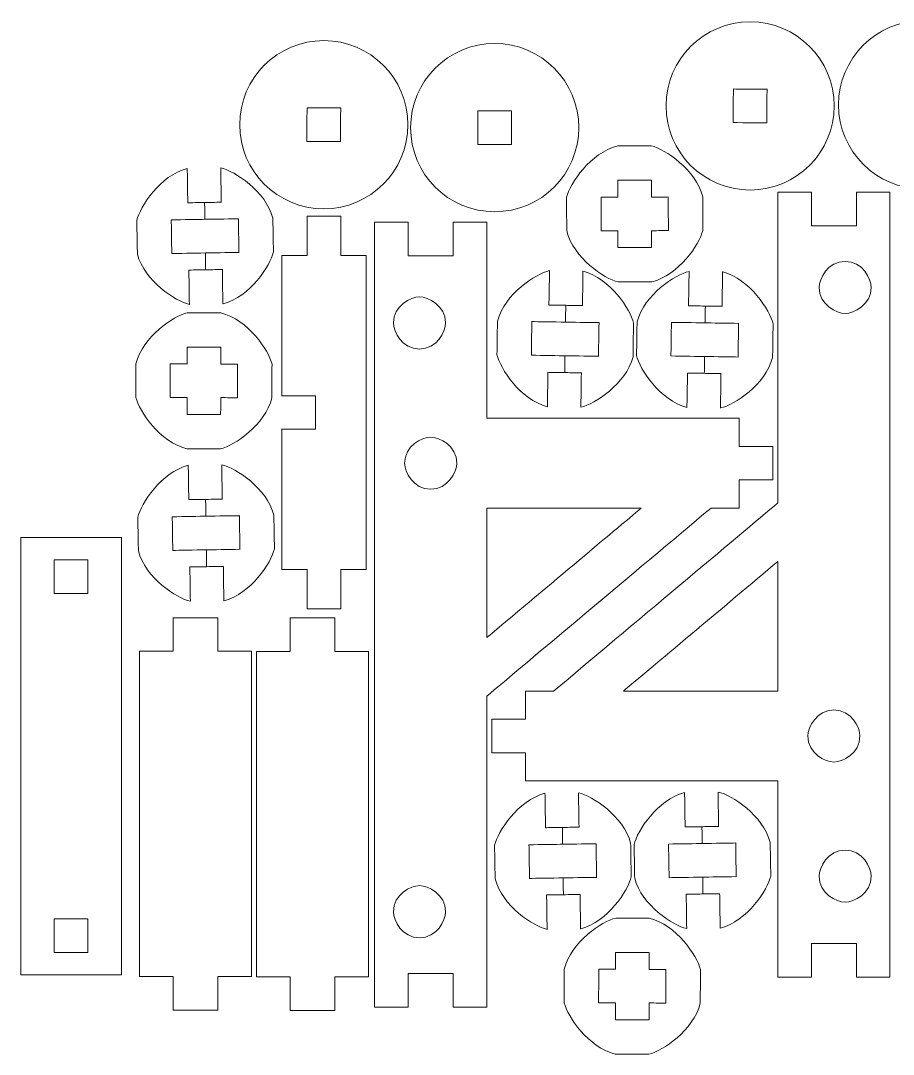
# Model space of a CAD drawing. Header units: millimetres. Extents: x -5059 to 5976, y -2595 to 3315.
# Drawn here: x 1676.3 to 1832, y -1320.5 to -1136.2 of the extents above; entities that cross this region are included whole.
import ezdxf

# ---------------------------------------------------------------- set-up
doc = ezdxf.new("R2010")
doc.units = ezdxf.units.MM
doc.header["$MEASUREMENT"] = 0
doc.layers.add('Layer 1', color=7, linetype='Continuous')
doc.layers.add('Make2D$visible$lines', color=7, linetype='Continuous')

msp = doc.modelspace()

# ---------------------------------------------------------------- linework, layer by layer
at = {"layer": 'Layer 1', "color": 250, "lineweight": 9}
for centre in [(1806.4488, -1151.3898), (1837.2221, -1151.1898), (1730.4081, -1154.7406), (1760.888, -1155.2697)]:
    msp.add_ellipse(centre, major_axis=(0, 15), ratio=1, dxfattribs=at)
at = {"layer": 'Layer 1', "color": 18, "lineweight": 9}
for points in [[(1803.4647, -1148.374), (1803.4542, -1150.3741), (1803.4384, -1153.374), (1803.4331, -1154.374)], [(1809.4647, -1148.4057), (1807.4647, -1148.3952), (1804.4647, -1148.3793), (1803.4647, -1148.374)], [(1809.433, -1154.4056), (1809.4435, -1152.4057), (1809.4594, -1149.4057), (1809.4647, -1148.4057)], [(1727.424, -1151.7248), (1727.4135, -1153.7249), (1727.3977, -1156.7248), (1727.3924, -1157.7248)], [(1733.424, -1151.7565), (1731.424, -1151.746), (1728.424, -1151.7301), (1727.424, -1151.7248)], [(1733.3923, -1157.7564), (1733.4028, -1155.7565), (1733.4187, -1152.7565), (1733.424, -1151.7565)], [(1757.9039, -1152.2539), (1757.8934, -1154.254), (1757.8776, -1157.2539), (1757.8723, -1158.2539)], [(1763.9039, -1152.2856), (1761.9039, -1152.2751), (1758.9039, -1152.2592), (1757.9039, -1152.2539)], [(1763.8722, -1158.2855), (1763.8827, -1156.2856), (1763.8986, -1153.2856), (1763.9039, -1152.2856)], [(1803.4331, -1154.374), (1805.4331, -1154.3845), (1808.4329, -1154.4004), (1809.433, -1154.4056)], [(1727.3924, -1157.7248), (1729.3924, -1157.7353), (1732.3922, -1157.7512), (1733.3923, -1157.7564)], [(1757.8723, -1158.2539), (1759.8723, -1158.2644), (1762.8721, -1158.2803), (1763.8722, -1158.2855)], [(1782.8303, -1158.5254), (1777.9508, -1159.7451), (1774.3166, -1165.2407), (1773.7193, -1167.6836)], [(1782.8274, -1158.5037), (1784.8274, -1158.4986), (1787.8275, -1158.4907), (1788.8275, -1158.4882)], [(1782.8274, -1158.5037), (1782.8284, -1158.5109), (1782.8298, -1158.5217), (1782.8303, -1158.5254)], [(1788.8275, -1158.4882), (1788.8284, -1158.4953), (1788.8298, -1158.5062), (1788.8303, -1158.5098)], [(1797.9886, -1167.6207), (1796.7689, -1162.7411), (1791.2732, -1159.1069), (1788.8303, -1158.5098)], [(1706.0572, -1162.5332), (1701.1941, -1163.8169), (1697.6323, -1169.3599), (1697.0672, -1171.8103)], [(1706.1535, -1168.6672), (1706.1214, -1166.6225), (1706.0732, -1163.5555), (1706.0572, -1162.5332)], [(1712.1268, -1168.5669), (1712.0946, -1166.5222), (1712.0464, -1163.4553), (1712.0304, -1162.433)], [(1712.0564, -1162.439), (1712.0477, -1162.437), (1712.0348, -1162.434), (1712.0304, -1162.433)], [(1721.3332, -1171.4289), (1720.0497, -1166.5658), (1714.5068, -1163.0041), (1712.0564, -1162.439)], [(1782.8463, -1164.6599), (1784.8462, -1164.6548), (1787.8462, -1164.647), (1788.8462, -1164.6444)], [(1782.854, -1167.6599), (1782.8514, -1166.6599), (1782.8475, -1165.1599), (1782.8463, -1164.6599)], [(1788.8462, -1164.6444), (1788.8488, -1165.6444), (1788.8526, -1167.1443), (1788.854, -1167.6444)], [(1811.3962, -1166.7627), (1813.3962, -1166.7627), (1816.3962, -1166.7627), (1817.3962, -1166.7627)], [(1811.3962, -1222.1987), (1811.3962, -1203.72), (1811.3962, -1176.002), (1811.3962, -1166.7627)], [(1817.3962, -1166.7627), (1817.3962, -1168.7627), (1817.3962, -1171.7627), (1817.3962, -1172.7627)], [(1825.3962, -1166.7627), (1827.3962, -1166.7627), (1830.3962, -1166.7627), (1831.3962, -1166.7627)], [(1825.3962, -1172.7627), (1825.3962, -1170.7627), (1825.3962, -1167.7627), (1825.3962, -1166.7627)], [(1831.3962, -1166.7627), (1831.3962, -1213.4293), (1831.3962, -1283.4293), (1831.3962, -1306.7627)], [(1709.1531, -1168.62), (1708.1533, -1168.6357), (1706.6535, -1168.6592), (1706.1535, -1168.6672)], [(1712.1527, -1168.5728), (1711.1529, -1168.5885), (1709.6531, -1168.6122), (1709.1531, -1168.62)], [(1709.1531, -1168.62), (1709.1688, -1169.6188), (1709.1923, -1171.117), (1709.2002, -1171.6164)], [(1773.7193, -1167.6836), (1773.7245, -1169.6836), (1773.7323, -1172.6835), (1773.7349, -1173.6835)], [(1779.854, -1167.6677), (1780.854, -1167.6651), (1782.354, -1167.6612), (1782.854, -1167.6599)], [(1779.8696, -1173.6676), (1779.8644, -1171.6676), (1779.8566, -1168.6676), (1779.854, -1167.6677)], [(1788.854, -1167.6444), (1789.854, -1167.6417), (1791.354, -1167.6379), (1791.854, -1167.6366)], [(1791.854, -1167.6366), (1791.8592, -1169.6365), (1791.8669, -1172.6365), (1791.8695, -1173.6365)], [(1798.0042, -1173.6206), (1797.999, -1171.6206), (1797.9912, -1168.6207), (1797.9886, -1167.6207)], [(1697.0413, -1171.8043), (1697.0499, -1171.8063), (1697.0629, -1171.8093), (1697.0672, -1171.8103)], [(1697.0672, -1171.8103), (1697.0986, -1173.8101), (1697.1458, -1176.8097), (1697.1615, -1177.8096)], [(1703.201, -1171.714), (1705.2008, -1171.6825), (1708.2004, -1171.6353), (1709.2003, -1171.6196)], [(1703.2953, -1177.7132), (1703.2639, -1175.7134), (1703.2168, -1172.7138), (1703.201, -1171.714)], [(1709.2003, -1171.6196), (1711.2, -1171.5882), (1714.1995, -1171.5411), (1715.1995, -1171.5254)], [(1715.2678, -1177.5186), (1715.2364, -1175.5189), (1715.1892, -1172.5193), (1715.1735, -1171.5193)], [(1721.4276, -1177.4282), (1721.3961, -1175.4284), (1721.349, -1172.4288), (1721.3332, -1171.4289)], [(1733.45, -1171.0698), (1731.45, -1171.0698), (1728.45, -1171.0698), (1727.45, -1171.0698)], [(1727.45, -1171.0698), (1727.45, -1173.4032), (1727.45, -1176.9032), (1727.45, -1178.0698)], [(1733.45, -1178.0698), (1733.45, -1175.7365), (1733.45, -1172.2365), (1733.45, -1171.0698)], [(1739.4806, -1172.1052), (1741.4806, -1172.1052), (1744.4806, -1172.1052), (1745.4806, -1172.1052)], [(1739.4806, -1312.1052), (1739.4806, -1265.4386), (1739.4806, -1195.4386), (1739.4806, -1172.1052)], [(1745.4806, -1172.1052), (1745.4806, -1174.1052), (1745.4806, -1177.1052), (1745.4806, -1178.1052)], [(1753.4806, -1172.1052), (1755.4806, -1172.1052), (1758.4806, -1172.1052), (1759.4806, -1172.1052)], [(1753.4806, -1178.1052), (1753.4806, -1176.1052), (1753.4806, -1173.1052), (1753.4806, -1172.1052)], [(1759.4806, -1172.1052), (1759.4806, -1183.7719), (1759.4806, -1201.2719), (1759.4806, -1207.1052)], [(1773.7349, -1173.6835), (1774.9547, -1178.563), (1780.4504, -1182.1972), (1782.8933, -1182.7944)], [(1782.8695, -1173.6598), (1781.8696, -1173.6624), (1780.3695, -1173.6663), (1779.8696, -1173.6676)], [(1782.8695, -1173.6598), (1782.8686, -1173.6527), (1782.8672, -1173.6418), (1782.8667, -1173.6382)], [(1782.8773, -1176.6598), (1782.8747, -1175.6598), (1782.8709, -1174.1599), (1782.8695, -1173.6598)], [(1788.8696, -1173.6443), (1788.8686, -1173.6371), (1788.8672, -1173.6263), (1788.8667, -1173.6226)], [(1791.8695, -1173.6365), (1790.8695, -1173.6391), (1789.3695, -1173.643), (1788.8696, -1173.6443)], [(1788.8696, -1173.6443), (1788.8721, -1174.6442), (1788.8761, -1176.1443), (1788.8773, -1176.6442)], [(1788.8932, -1182.7789), (1793.7727, -1181.5591), (1797.4069, -1176.0634), (1798.0042, -1173.6206)], [(1817.3962, -1172.7627), (1820.0629, -1172.7627), (1824.0629, -1172.7627), (1825.3962, -1172.7627)], [(1697.1355, -1177.8036), (1697.1442, -1177.8056), (1697.1571, -1177.8086), (1697.1615, -1177.8096)], [(1697.1615, -1177.8096), (1698.4451, -1182.6726), (1703.9879, -1186.2344), (1706.4385, -1186.7995)], [(1709.2945, -1177.6189), (1707.2948, -1177.6503), (1704.2952, -1177.6975), (1703.2953, -1177.7132)], [(1715.2937, -1177.5246), (1713.294, -1177.556), (1710.2944, -1177.6032), (1709.2945, -1177.6189)], [(1709.2945, -1177.6189), (1709.3102, -1178.6177), (1709.3337, -1180.1159), (1709.3416, -1180.6153)], [(1712.4377, -1186.7053), (1717.3006, -1185.4216), (1720.8625, -1179.8786), (1721.4276, -1177.4282)], [(1788.8773, -1176.6442), (1786.8773, -1176.6494), (1783.8773, -1176.6572), (1782.8773, -1176.6598)], [(1727.45, -1178.0698), (1725.95, -1178.0698), (1723.7, -1178.0698), (1722.95, -1178.0698)], [(1722.95, -1178.0698), (1722.95, -1186.4032), (1722.95, -1198.9032), (1722.95, -1203.0698)], [(1737.95, -1178.0698), (1736.45, -1178.0698), (1734.2, -1178.0698), (1733.45, -1178.0698)], [(1737.95, -1234.0698), (1737.95, -1215.4032), (1737.95, -1187.4032), (1737.95, -1178.0698)], [(1745.4806, -1178.1052), (1748.1472, -1178.1052), (1752.1472, -1178.1052), (1753.4806, -1178.1052)], [(1706.342, -1180.6657), (1707.3419, -1180.65), (1708.8417, -1180.6263), (1709.3416, -1180.6185)], [(1706.4385, -1186.7995), (1706.4063, -1184.7549), (1706.3581, -1181.688), (1706.342, -1180.6657)], [(1709.3416, -1180.6185), (1710.3415, -1180.6028), (1711.8413, -1180.5793), (1712.3412, -1180.5713)], [(1712.4117, -1186.6993), (1712.3796, -1184.6546), (1712.3314, -1181.5877), (1712.3154, -1180.5654)], [(1761.3903, -1189.7635), (1762.6739, -1184.9005), (1768.2167, -1181.3387), (1770.6673, -1180.7736)], [(1770.6673, -1180.7736), (1770.6351, -1182.8182), (1770.5869, -1185.8851), (1770.5708, -1186.9074)], [(1776.6405, -1180.8738), (1776.6084, -1182.9185), (1776.5602, -1185.9854), (1776.5442, -1187.0077)], [(1776.6633, -1180.8685), (1776.6557, -1180.8703), (1776.6443, -1180.873), (1776.6405, -1180.8738)], [(1776.6665, -1180.8678), (1781.5294, -1182.1515), (1785.0913, -1187.6945), (1785.6564, -1190.1449)], [(1786.287, -1189.8952), (1787.5706, -1185.0322), (1793.1134, -1181.4704), (1795.564, -1180.9053)], [(1795.564, -1180.9053), (1795.5318, -1182.9499), (1795.4836, -1186.0168), (1795.4675, -1187.0391)], [(1801.5372, -1181.0055), (1801.5051, -1183.0502), (1801.4569, -1186.1171), (1801.4409, -1187.1394)], [(1801.56, -1181.0002), (1801.5524, -1181.002), (1801.541, -1181.0047), (1801.5372, -1181.0055)], [(1801.5632, -1180.9995), (1806.4261, -1182.2832), (1809.988, -1187.8262), (1810.5531, -1190.2766)], [(1782.8933, -1182.7944), (1784.8932, -1182.7892), (1787.8932, -1182.7814), (1788.8932, -1182.7789)], [(1712.4345, -1186.7046), (1712.4269, -1186.7028), (1712.4155, -1186.7001), (1712.4117, -1186.6993)], [(1770.5708, -1186.9074), (1771.5707, -1186.9231), (1773.0705, -1186.9468), (1773.5704, -1186.9546)], [(1773.5233, -1189.9542), (1773.539, -1188.9554), (1773.5625, -1187.4572), (1773.5704, -1186.9578)], [(1773.5704, -1186.9546), (1774.5703, -1186.9703), (1776.0701, -1186.9938), (1776.57, -1187.0018)], [(1795.4675, -1187.0391), (1796.4674, -1187.0548), (1797.9672, -1187.0785), (1798.4671, -1187.0863)], [(1798.42, -1190.0859), (1798.4357, -1189.0871), (1798.4592, -1187.5889), (1798.4671, -1187.0895)], [(1798.4671, -1187.0863), (1799.467, -1187.102), (1800.9668, -1187.1255), (1801.4667, -1187.1335)], [(1696.9039, -1197.3831), (1698.1237, -1192.5036), (1703.6194, -1188.8694), (1706.0623, -1188.2722)], [(1706.0623, -1188.2722), (1708.0622, -1188.2774), (1711.0622, -1188.2852), (1712.0622, -1188.2877)], [(1712.0622, -1188.2877), (1716.9417, -1189.5075), (1720.5759, -1195.0032), (1721.1732, -1197.446)], [(1761.296, -1195.7628), (1761.3274, -1193.763), (1761.3746, -1190.7634), (1761.3903, -1189.7635)], [(1761.3643, -1189.7695), (1761.373, -1189.7675), (1761.3859, -1189.7645), (1761.3903, -1189.7635)], [(1767.5241, -1189.8599), (1767.4927, -1191.8597), (1767.4456, -1194.8593), (1767.4298, -1195.8591)], [(1773.5233, -1189.9542), (1771.5236, -1189.9228), (1768.524, -1189.8756), (1767.5241, -1189.8599)], [(1779.5225, -1190.0485), (1777.5228, -1190.0171), (1774.5232, -1189.9699), (1773.5233, -1189.9542)], [(1779.4966, -1190.0545), (1779.4652, -1192.0542), (1779.418, -1195.0538), (1779.4023, -1196.0538)], [(1785.6564, -1190.1449), (1785.6249, -1192.1447), (1785.5778, -1195.1443), (1785.562, -1196.1442)], [(1786.1927, -1195.8945), (1786.2241, -1193.8947), (1786.2713, -1190.8951), (1786.287, -1189.8952)], [(1786.261, -1189.9012), (1786.2697, -1189.8992), (1786.2826, -1189.8962), (1786.287, -1189.8952)], [(1792.4208, -1189.9916), (1792.3894, -1191.9914), (1792.3423, -1194.991), (1792.3265, -1195.9908)], [(1798.42, -1190.0859), (1796.4203, -1190.0545), (1793.4207, -1190.0073), (1792.4208, -1189.9916)], [(1804.4192, -1190.1802), (1802.4195, -1190.1488), (1799.4199, -1190.1016), (1798.42, -1190.0859)], [(1804.3933, -1190.1862), (1804.3619, -1192.1859), (1804.3147, -1195.1855), (1804.299, -1196.1855)], [(1810.5531, -1190.2766), (1810.5216, -1192.2764), (1810.4745, -1195.276), (1810.4587, -1196.2759)], [(1706.0463, -1194.4068), (1706.0437, -1195.4068), (1706.0399, -1196.9067), (1706.0385, -1197.4068)], [(1712.0463, -1194.4224), (1710.0463, -1194.4172), (1707.0463, -1194.4094), (1706.0463, -1194.4068)], [(1712.0386, -1197.4223), (1712.0411, -1196.4224), (1712.0451, -1194.9223), (1712.0463, -1194.4224)], [(1761.2701, -1195.7688), (1761.2787, -1195.7668), (1761.2917, -1195.7638), (1761.296, -1195.7628)], [(1770.286, -1205.0399), (1765.4229, -1203.7562), (1761.8611, -1198.2132), (1761.296, -1195.7628)], [(1767.4298, -1195.8591), (1769.4296, -1195.8906), (1772.4292, -1195.9378), (1773.4291, -1195.9535)], [(1773.3819, -1198.9531), (1773.3976, -1197.9543), (1773.4211, -1196.4561), (1773.429, -1195.9567)], [(1773.4291, -1195.9535), (1775.4288, -1195.9849), (1778.4283, -1196.032), (1779.4283, -1196.0477)], [(1785.562, -1196.1442), (1784.2785, -1201.0073), (1778.7356, -1204.569), (1776.2852, -1205.1341)], [(1786.1668, -1195.9005), (1786.1754, -1195.8985), (1786.1884, -1195.8955), (1786.1927, -1195.8945)], [(1795.1827, -1205.1716), (1790.3196, -1203.8879), (1786.7578, -1198.3449), (1786.1927, -1195.8945)], [(1792.3265, -1195.9908), (1794.3263, -1196.0223), (1797.3259, -1196.0695), (1798.3258, -1196.0852)], [(1798.2786, -1199.0848), (1798.2943, -1198.086), (1798.3178, -1196.5878), (1798.3257, -1196.0884)], [(1798.3258, -1196.0852), (1800.3255, -1196.1166), (1803.325, -1196.1637), (1804.325, -1196.1794)], [(1810.4587, -1196.2759), (1809.1752, -1201.139), (1803.6323, -1204.7007), (1801.1819, -1205.2658)], [(1696.8883, -1203.383), (1696.8935, -1201.383), (1696.9013, -1198.3831), (1696.9039, -1197.3831)], [(1703.0386, -1197.399), (1703.0334, -1199.399), (1703.0256, -1202.399), (1703.023, -1203.3989)], [(1706.0385, -1197.4068), (1705.0386, -1197.4042), (1703.5385, -1197.4003), (1703.0386, -1197.399)], [(1706.0385, -1197.4068), (1706.0376, -1197.4139), (1706.0362, -1197.4248), (1706.0357, -1197.4284)], [(1712.0386, -1197.4223), (1712.0376, -1197.4295), (1712.0362, -1197.4403), (1712.0357, -1197.444)], [(1715.0385, -1197.4301), (1714.0385, -1197.4275), (1712.5385, -1197.4236), (1712.0386, -1197.4223)], [(1715.023, -1203.43), (1715.0282, -1201.4301), (1715.0359, -1198.4301), (1715.0385, -1197.4301)], [(1721.1732, -1197.446), (1721.168, -1199.446), (1721.1602, -1202.4459), (1721.1576, -1203.4459)], [(1770.3823, -1198.9059), (1770.3502, -1200.9506), (1770.302, -1204.0176), (1770.286, -1205.0399)], [(1773.3819, -1198.9531), (1772.3821, -1198.9374), (1770.8823, -1198.9139), (1770.3823, -1198.9059)], [(1776.3815, -1199.0003), (1775.3817, -1198.9846), (1773.8819, -1198.9609), (1773.3819, -1198.9531)], [(1776.3556, -1199.0062), (1776.3234, -1201.0509), (1776.2752, -1204.1178), (1776.2592, -1205.1401)], [(1795.279, -1199.0376), (1795.2469, -1201.0823), (1795.1987, -1204.1493), (1795.1827, -1205.1716)], [(1798.2786, -1199.0848), (1797.2788, -1199.0691), (1795.779, -1199.0456), (1795.279, -1199.0376)], [(1801.2782, -1199.132), (1800.2784, -1199.1163), (1798.7786, -1199.0926), (1798.2786, -1199.0848)], [(1801.2523, -1199.1379), (1801.2201, -1201.1826), (1801.1719, -1204.2495), (1801.1559, -1205.2718)], [(1705.9993, -1212.5412), (1701.1198, -1211.3215), (1697.4856, -1205.8259), (1696.8883, -1203.383)], [(1703.023, -1203.3989), (1704.023, -1203.4015), (1705.523, -1203.4054), (1706.023, -1203.4067)], [(1706.023, -1203.4067), (1706.0204, -1204.4067), (1706.0165, -1205.9067), (1706.0153, -1206.4067)], [(1721.1576, -1203.4459), (1719.9379, -1208.3255), (1714.4422, -1211.9597), (1711.9993, -1212.5568)], [(1712.0152, -1206.4222), (1712.0178, -1205.4222), (1712.0216, -1203.9223), (1712.023, -1203.4222)], [(1712.023, -1203.4222), (1713.023, -1203.4249), (1714.523, -1203.4287), (1715.023, -1203.43)], [(1728.95, -1203.0698), (1726.95, -1203.0698), (1723.95, -1203.0698), (1722.95, -1203.0698)], [(1728.95, -1209.0698), (1728.95, -1207.0698), (1728.95, -1204.0698), (1728.95, -1203.0698)], [(1776.2852, -1205.1341), (1776.2765, -1205.1361), (1776.2636, -1205.1391), (1776.2592, -1205.1401)], [(1801.1819, -1205.2658), (1801.1732, -1205.2678), (1801.1603, -1205.2708), (1801.1559, -1205.2718)], [(1706.0153, -1206.4067), (1708.0152, -1206.4118), (1711.0152, -1206.4196), (1712.0152, -1206.4222)], [(1759.4806, -1207.1052), (1774.4806, -1207.1052), (1796.9806, -1207.1052), (1804.4806, -1207.1052)], [(1804.4806, -1207.1052), (1804.4806, -1208.7719), (1804.4806, -1211.2719), (1804.4806, -1212.1052)], [(1722.95, -1209.0698), (1724.95, -1209.0698), (1727.95, -1209.0698), (1728.95, -1209.0698)], [(1722.95, -1209.0698), (1722.95, -1217.4032), (1722.95, -1229.9032), (1722.95, -1234.0698)], [(1705.9964, -1212.5629), (1705.9974, -1212.5557), (1705.9988, -1212.5449), (1705.9993, -1212.5412)], [(1705.9964, -1212.5629), (1707.9964, -1212.568), (1710.9965, -1212.5759), (1711.9965, -1212.5784)], [(1711.9965, -1212.5784), (1711.9974, -1212.5713), (1711.9988, -1212.5604), (1711.9993, -1212.5568)], [(1804.4806, -1212.1052), (1806.4806, -1212.1052), (1809.4806, -1212.1052), (1810.4806, -1212.1052)], [(1810.4806, -1212.1052), (1810.4806, -1214.1052), (1810.4806, -1217.1052), (1810.4806, -1218.1052)], [(1706.2355, -1215.4811), (1701.3724, -1216.7648), (1697.8106, -1222.3078), (1697.2455, -1224.7582)], [(1706.3318, -1221.6151), (1706.2997, -1219.5704), (1706.2515, -1216.5034), (1706.2355, -1215.4811)], [(1712.3051, -1221.5148), (1712.2729, -1219.4701), (1712.2247, -1216.4032), (1712.2087, -1215.3809)], [(1712.2347, -1215.3869), (1712.226, -1215.3849), (1712.2131, -1215.3819), (1712.2087, -1215.3809)], [(1721.5115, -1224.3768), (1720.228, -1219.5137), (1714.6851, -1215.952), (1712.2347, -1215.3869)], [(1804.4806, -1218.1052), (1804.4806, -1219.7719), (1804.4806, -1222.2719), (1804.4806, -1223.1052)], [(1810.4806, -1218.1052), (1808.4806, -1218.1052), (1805.4806, -1218.1052), (1804.4806, -1218.1052)], [(1709.3314, -1221.5679), (1708.3316, -1221.5836), (1706.8318, -1221.6071), (1706.3318, -1221.6151)], [(1712.331, -1221.5207), (1711.3312, -1221.5364), (1709.8314, -1221.5601), (1709.3314, -1221.5679)], [(1709.3314, -1221.5679), (1709.3471, -1222.5667), (1709.3706, -1224.0649), (1709.3785, -1224.5643)], [(1771.3962, -1255.7627), (1784.7296, -1244.5747), (1804.7296, -1227.7927), (1811.3962, -1222.1987)], [(1759.4806, -1223.1052), (1759.4806, -1230.8121), (1759.4806, -1242.3725), (1759.4806, -1246.2259)], [(1759.4806, -1246.2259), (1768.6653, -1238.519), (1782.4424, -1226.9587), (1787.0348, -1223.1052)], [(1787.0348, -1223.1052), (1777.85, -1223.1052), (1764.0729, -1223.1052), (1759.4806, -1223.1052)], [(1799.4806, -1223.1052), (1786.1472, -1234.2932), (1766.1472, -1251.0752), (1759.4806, -1256.6692)], [(1804.4806, -1223.1052), (1802.8139, -1223.1052), (1800.3139, -1223.1052), (1799.4806, -1223.1052)], [(1697.2196, -1224.7522), (1697.2282, -1224.7542), (1697.2412, -1224.7572), (1697.2455, -1224.7582)], [(1697.2455, -1224.7582), (1697.2769, -1226.758), (1697.3241, -1229.7576), (1697.3398, -1230.7575)], [(1703.3793, -1224.6619), (1705.3791, -1224.6304), (1708.3787, -1224.5832), (1709.3786, -1224.5675)], [(1703.4736, -1230.6611), (1703.4422, -1228.6613), (1703.3951, -1225.6617), (1703.3793, -1224.6619)], [(1709.3786, -1224.5675), (1711.3783, -1224.5361), (1714.3778, -1224.489), (1715.3778, -1224.4733)], [(1715.4461, -1230.4665), (1715.4147, -1228.4668), (1715.3675, -1225.4672), (1715.3518, -1224.4672)], [(1721.6059, -1230.3761), (1721.5744, -1228.3763), (1721.5273, -1225.3767), (1721.5115, -1224.3768)], [(1697.3138, -1230.7515), (1697.3225, -1230.7535), (1697.3354, -1230.7565), (1697.3398, -1230.7575)], [(1697.3398, -1230.7575), (1698.6234, -1235.6205), (1704.1662, -1239.1823), (1706.6168, -1239.7474)], [(1709.4728, -1230.5668), (1707.4731, -1230.5982), (1704.4735, -1230.6454), (1703.4736, -1230.6611)], [(1715.472, -1230.4725), (1713.4723, -1230.5039), (1710.4727, -1230.5511), (1709.4728, -1230.5668)], [(1709.4728, -1230.5668), (1709.4885, -1231.5656), (1709.512, -1233.0638), (1709.5199, -1233.5632)], [(1712.616, -1239.6532), (1717.4789, -1238.3695), (1721.0408, -1232.8265), (1721.6059, -1230.3761)], [(1811.3962, -1232.642), (1802.2115, -1240.3489), (1788.4344, -1251.9092), (1783.842, -1255.7627)], [(1811.3962, -1255.7627), (1811.3962, -1248.0558), (1811.3962, -1236.4954), (1811.3962, -1232.642)], [(1706.5203, -1233.6136), (1707.5202, -1233.5979), (1709.02, -1233.5742), (1709.5199, -1233.5664)], [(1706.6168, -1239.7474), (1706.5846, -1237.7028), (1706.5364, -1234.6359), (1706.5203, -1233.6136)], [(1709.5199, -1233.5664), (1710.5198, -1233.5507), (1712.0196, -1233.5272), (1712.5195, -1233.5192)], [(1712.59, -1239.6472), (1712.5579, -1237.6025), (1712.5097, -1234.5356), (1712.4937, -1233.5133)], [(1722.95, -1234.0698), (1724.45, -1234.0698), (1726.7, -1234.0698), (1727.45, -1234.0698)], [(1727.45, -1234.0698), (1727.45, -1236.4032), (1727.45, -1239.9032), (1727.45, -1241.0698)], [(1733.45, -1241.0698), (1733.45, -1238.7365), (1733.45, -1235.2365), (1733.45, -1234.0698)], [(1733.45, -1234.0698), (1734.95, -1234.0698), (1737.2, -1234.0698), (1737.95, -1234.0698)], [(1712.6128, -1239.6525), (1712.6052, -1239.6507), (1712.5938, -1239.648), (1712.59, -1239.6472)], [(1727.45, -1241.0698), (1729.45, -1241.0698), (1732.45, -1241.0698), (1733.45, -1241.0698)], [(1703.5216, -1248.6625), (1703.5216, -1246.6625), (1703.5216, -1243.6625), (1703.5216, -1242.6625)], [(1711.5216, -1242.6625), (1708.8549, -1242.6625), (1704.8549, -1242.6625), (1703.5216, -1242.6625)], [(1711.5216, -1242.6625), (1711.5216, -1244.6625), (1711.5216, -1247.6625), (1711.5216, -1248.6625)], [(1724.3953, -1248.6951), (1724.3953, -1246.6951), (1724.3953, -1243.6951), (1724.3953, -1242.6951)], [(1732.3953, -1242.6951), (1729.7286, -1242.6951), (1725.7286, -1242.6951), (1724.3953, -1242.6951)], [(1732.3953, -1242.6951), (1732.3953, -1244.6951), (1732.3953, -1247.6951), (1732.3953, -1248.6951)], [(1697.5216, -1248.6625), (1699.5216, -1248.6625), (1702.5216, -1248.6625), (1703.5216, -1248.6625)], [(1697.5216, -1306.6625), (1697.5216, -1287.3292), (1697.5216, -1258.3292), (1697.5216, -1248.6625)], [(1711.5216, -1248.6625), (1713.5216, -1248.6625), (1716.5216, -1248.6625), (1717.5216, -1248.6625)], [(1717.5216, -1248.6625), (1717.5216, -1267.9959), (1717.5216, -1296.9959), (1717.5216, -1306.6625)], [(1718.3953, -1248.6951), (1720.3953, -1248.6951), (1723.3953, -1248.6951), (1724.3953, -1248.6951)], [(1718.3953, -1306.6951), (1718.3953, -1287.3618), (1718.3953, -1258.3618), (1718.3953, -1248.6951)], [(1732.3953, -1248.6951), (1734.3953, -1248.6951), (1737.3953, -1248.6951), (1738.3953, -1248.6951)], [(1738.3953, -1248.6951), (1738.3953, -1268.0285), (1738.3953, -1297.0285), (1738.3953, -1306.6951)], [(1759.4806, -1256.6692), (1759.4806, -1275.1479), (1759.4806, -1302.8659), (1759.4806, -1312.1052)], [(1766.3962, -1255.7627), (1768.0629, -1255.7627), (1770.5629, -1255.7627), (1771.3962, -1255.7627)], [(1766.3962, -1260.7627), (1766.3962, -1259.096), (1766.3962, -1256.596), (1766.3962, -1255.7627)], [(1783.842, -1255.7627), (1793.0268, -1255.7627), (1806.8039, -1255.7627), (1811.3962, -1255.7627)], [(1760.3962, -1260.7627), (1762.3962, -1260.7627), (1765.3962, -1260.7627), (1766.3962, -1260.7627)], [(1760.3962, -1266.7627), (1760.3962, -1264.7627), (1760.3962, -1261.7627), (1760.3962, -1260.7627)], [(1766.3962, -1266.7627), (1764.3962, -1266.7627), (1761.3962, -1266.7627), (1760.3962, -1266.7627)], [(1766.3962, -1271.7627), (1766.3962, -1270.096), (1766.3962, -1267.596), (1766.3962, -1266.7627)], [(1811.3962, -1271.7627), (1796.3962, -1271.7627), (1773.8962, -1271.7627), (1766.3962, -1271.7627)], [(1811.3962, -1306.7627), (1811.3962, -1295.096), (1811.3962, -1277.596), (1811.3962, -1271.7627)], [(1800.8292, -1279.8887), (1800.797, -1277.844), (1800.7488, -1274.7771), (1800.7328, -1273.7548)], [(1800.7588, -1273.7608), (1800.7501, -1273.7588), (1800.7372, -1273.7558), (1800.7328, -1273.7548)], [(1810.0356, -1282.7507), (1808.7521, -1277.8876), (1803.2092, -1274.3259), (1800.7588, -1273.7608)], [(1769.8629, -1273.9867), (1764.9998, -1275.2704), (1761.438, -1280.8134), (1760.8729, -1283.2638)], [(1769.9592, -1280.1207), (1769.9271, -1278.076), (1769.8789, -1275.009), (1769.8629, -1273.9867)], [(1775.9325, -1280.0204), (1775.9003, -1277.9757), (1775.8521, -1274.9088), (1775.8361, -1273.8865)], [(1775.8621, -1273.8925), (1775.8534, -1273.8905), (1775.8405, -1273.8875), (1775.8361, -1273.8865)], [(1785.1389, -1282.8824), (1783.8554, -1278.0193), (1778.3125, -1274.4576), (1775.8621, -1273.8925)], [(1794.7596, -1273.855), (1789.8965, -1275.1387), (1786.3347, -1280.6817), (1785.7696, -1283.1321)], [(1794.8559, -1279.989), (1794.8238, -1277.9443), (1794.7756, -1274.8773), (1794.7596, -1273.855)], [(1772.9588, -1280.0735), (1771.959, -1280.0892), (1770.4592, -1280.1127), (1769.9592, -1280.1207)], [(1775.9584, -1280.0263), (1774.9586, -1280.042), (1773.4588, -1280.0657), (1772.9588, -1280.0735)], [(1772.9588, -1280.0735), (1772.9745, -1281.0723), (1772.998, -1282.5705), (1773.0059, -1283.0699)], [(1797.8555, -1279.9418), (1796.8557, -1279.9575), (1795.3559, -1279.981), (1794.8559, -1279.989)], [(1800.8551, -1279.8946), (1799.8553, -1279.9103), (1798.3555, -1279.934), (1797.8555, -1279.9418)], [(1797.8555, -1279.9418), (1797.8712, -1280.9406), (1797.8947, -1282.4388), (1797.9026, -1282.9382)], [(1773.006, -1283.0731), (1775.0057, -1283.0417), (1778.0052, -1282.9946), (1779.0052, -1282.9789)], [(1779.0735, -1288.9721), (1779.0421, -1286.9724), (1778.9949, -1283.9728), (1778.9792, -1282.9728)], [(1785.2333, -1288.8817), (1785.2018, -1286.8819), (1785.1547, -1283.8823), (1785.1389, -1282.8824)], [(1791.9034, -1283.0358), (1793.9032, -1283.0043), (1796.9028, -1282.9571), (1797.9027, -1282.9414)], [(1791.9977, -1289.035), (1791.9663, -1287.0352), (1791.9192, -1284.0356), (1791.9034, -1283.0358)], [(1797.9027, -1282.9414), (1799.9024, -1282.91), (1802.9019, -1282.8629), (1803.9019, -1282.8472)], [(1803.9702, -1288.8404), (1803.9388, -1286.8407), (1803.8916, -1283.8411), (1803.8759, -1282.8411)], [(1810.13, -1288.75), (1810.0985, -1286.7502), (1810.0514, -1283.7506), (1810.0356, -1282.7507)], [(1760.847, -1283.2578), (1760.8556, -1283.2598), (1760.8686, -1283.2628), (1760.8729, -1283.2638)], [(1760.8729, -1283.2638), (1760.9043, -1285.2636), (1760.9515, -1288.2632), (1760.9672, -1289.2631)], [(1767.0067, -1283.1675), (1769.0065, -1283.136), (1772.0061, -1283.0888), (1773.006, -1283.0731)], [(1767.101, -1289.1667), (1767.0696, -1287.1669), (1767.0225, -1284.1673), (1767.0067, -1283.1675)], [(1785.7437, -1283.1261), (1785.7523, -1283.1281), (1785.7653, -1283.1311), (1785.7696, -1283.1321)], [(1785.7696, -1283.1321), (1785.801, -1285.1319), (1785.8482, -1288.1315), (1785.8639, -1289.1314)], [(1760.9412, -1289.2571), (1760.9499, -1289.2591), (1760.9628, -1289.2621), (1760.9672, -1289.2631)], [(1760.9672, -1289.2631), (1762.2508, -1294.1261), (1767.7936, -1297.6879), (1770.2442, -1298.253)], [(1773.1002, -1289.0724), (1771.1005, -1289.1038), (1768.1009, -1289.151), (1767.101, -1289.1667)], [(1779.0994, -1288.9781), (1777.0997, -1289.0095), (1774.1001, -1289.0567), (1773.1002, -1289.0724)], [(1773.1002, -1289.0724), (1773.1159, -1290.0712), (1773.1394, -1291.5694), (1773.1473, -1292.0688)], [(1776.2434, -1298.1588), (1781.1063, -1296.8751), (1784.6682, -1291.3321), (1785.2333, -1288.8817)], [(1785.8379, -1289.1254), (1785.8466, -1289.1274), (1785.8595, -1289.1304), (1785.8639, -1289.1314)], [(1785.8639, -1289.1314), (1787.1475, -1293.9944), (1792.6903, -1297.5562), (1795.1409, -1298.1213)], [(1797.9969, -1288.9407), (1795.9972, -1288.9721), (1792.9976, -1289.0193), (1791.9977, -1289.035)], [(1803.9961, -1288.8464), (1801.9964, -1288.8778), (1798.9968, -1288.925), (1797.9969, -1288.9407)], [(1797.9969, -1288.9407), (1798.0126, -1289.9395), (1798.0361, -1291.4377), (1798.044, -1291.9371)], [(1801.1401, -1298.0271), (1806.003, -1296.7434), (1809.5649, -1291.2004), (1810.13, -1288.75)], [(1770.1477, -1292.1192), (1771.1476, -1292.1035), (1772.6474, -1292.0798), (1773.1473, -1292.072)], [(1770.2442, -1298.253), (1770.212, -1296.2084), (1770.1638, -1293.1415), (1770.1477, -1292.1192)], [(1773.1473, -1292.072), (1774.1472, -1292.0563), (1775.647, -1292.0328), (1776.1469, -1292.0248)], [(1776.2174, -1298.1528), (1776.1853, -1296.1081), (1776.1371, -1293.0412), (1776.1211, -1292.0189)], [(1795.0444, -1291.9875), (1796.0443, -1291.9718), (1797.5441, -1291.9481), (1798.044, -1291.9403)], [(1795.1409, -1298.1213), (1795.1087, -1296.0767), (1795.0605, -1293.0098), (1795.0444, -1291.9875)], [(1798.044, -1291.9403), (1799.0439, -1291.9246), (1800.5437, -1291.9011), (1801.0436, -1291.8931)], [(1801.1141, -1298.0211), (1801.082, -1295.9764), (1801.0338, -1292.9095), (1801.0178, -1291.8872)], [(1773.3118, -1305.3431), (1774.5316, -1300.4636), (1780.0273, -1296.8294), (1782.4702, -1296.2322)], [(1782.4702, -1296.2322), (1784.4701, -1296.2374), (1787.4701, -1296.2452), (1788.4701, -1296.2477)], [(1788.4701, -1296.2477), (1793.3496, -1297.4675), (1796.9838, -1302.9632), (1797.5811, -1305.406)], [(1776.2402, -1298.1581), (1776.2326, -1298.1563), (1776.2212, -1298.1536), (1776.2174, -1298.1528)], [(1801.1369, -1298.0264), (1801.1293, -1298.0246), (1801.1179, -1298.0219), (1801.1141, -1298.0211)], [(1817.3962, -1300.7627), (1817.3962, -1302.7627), (1817.3962, -1305.7627), (1817.3962, -1306.7627)], [(1825.3962, -1300.7627), (1822.7296, -1300.7627), (1818.7296, -1300.7627), (1817.3962, -1300.7627)], [(1825.3962, -1306.7627), (1825.3962, -1304.7627), (1825.3962, -1301.7627), (1825.3962, -1300.7627)], [(1782.4542, -1302.3668), (1782.4516, -1303.3668), (1782.4478, -1304.8667), (1782.4464, -1305.3668)], [(1788.4542, -1302.3824), (1786.4542, -1302.3772), (1783.4542, -1302.3694), (1782.4542, -1302.3668)], [(1788.4465, -1305.3823), (1788.449, -1304.3824), (1788.453, -1302.8823), (1788.4542, -1302.3824)], [(1703.5216, -1306.6625), (1701.5216, -1306.6625), (1698.5216, -1306.6625), (1697.5216, -1306.6625)], [(1703.5216, -1312.6625), (1703.5216, -1310.6625), (1703.5216, -1307.6625), (1703.5216, -1306.6625)], [(1717.5216, -1306.6625), (1715.5216, -1306.6625), (1712.5216, -1306.6625), (1711.5216, -1306.6625)], [(1711.5216, -1306.6625), (1711.5216, -1308.6625), (1711.5216, -1311.6625), (1711.5216, -1312.6625)], [(1724.3953, -1306.6951), (1722.3953, -1306.6951), (1719.3953, -1306.6951), (1718.3953, -1306.6951)], [(1724.3953, -1312.6951), (1724.3953, -1310.6951), (1724.3953, -1307.6951), (1724.3953, -1306.6951)], [(1738.3953, -1306.6951), (1736.3953, -1306.6951), (1733.3953, -1306.6951), (1732.3953, -1306.6951)], [(1732.3953, -1306.6951), (1732.3953, -1308.6951), (1732.3953, -1311.6951), (1732.3953, -1312.6951)], [(1745.4806, -1306.1052), (1745.4806, -1308.1052), (1745.4806, -1311.1052), (1745.4806, -1312.1052)], [(1753.4806, -1306.1052), (1750.8139, -1306.1052), (1746.8139, -1306.1052), (1745.4806, -1306.1052)], [(1753.4806, -1312.1052), (1753.4806, -1310.1052), (1753.4806, -1307.1052), (1753.4806, -1306.1052)], [(1773.2962, -1311.343), (1773.3014, -1309.343), (1773.3092, -1306.3431), (1773.3118, -1305.3431)], [(1779.4465, -1305.359), (1779.4413, -1307.359), (1779.4335, -1310.359), (1779.4309, -1311.3589)], [(1782.4464, -1305.3668), (1781.4465, -1305.3642), (1779.9464, -1305.3603), (1779.4465, -1305.359)], [(1782.4464, -1305.3668), (1782.4455, -1305.3739), (1782.4441, -1305.3848), (1782.4436, -1305.3884)], [(1788.4465, -1305.3823), (1788.4455, -1305.3895), (1788.4441, -1305.4003), (1788.4436, -1305.404)], [(1791.4464, -1305.3901), (1790.4464, -1305.3875), (1788.9464, -1305.3836), (1788.4465, -1305.3823)], [(1791.4309, -1311.39), (1791.4361, -1309.3901), (1791.4438, -1306.3901), (1791.4464, -1305.3901)], [(1797.5811, -1305.406), (1797.5759, -1307.406), (1797.5681, -1310.4059), (1797.5655, -1311.4059)], [(1817.3962, -1306.7627), (1815.3962, -1306.7627), (1812.3962, -1306.7627), (1811.3962, -1306.7627)], [(1831.3962, -1306.7627), (1829.3962, -1306.7627), (1826.3962, -1306.7627), (1825.3962, -1306.7627)], [(1745.4806, -1312.1052), (1743.4806, -1312.1052), (1740.4806, -1312.1052), (1739.4806, -1312.1052)], [(1759.4806, -1312.1052), (1757.4806, -1312.1052), (1754.4806, -1312.1052), (1753.4806, -1312.1052)], [(1782.4072, -1320.5012), (1777.5277, -1319.2815), (1773.8935, -1313.7859), (1773.2962, -1311.343)], [(1779.4309, -1311.3589), (1780.4309, -1311.3615), (1781.9309, -1311.3654), (1782.4309, -1311.3667)], [(1782.4309, -1311.3667), (1782.4283, -1312.3667), (1782.4244, -1313.8667), (1782.4232, -1314.3667)], [(1797.5655, -1311.4059), (1796.3458, -1316.2855), (1790.8501, -1319.9197), (1788.4072, -1320.5168)], [(1788.4231, -1314.3822), (1788.4257, -1313.3822), (1788.4295, -1311.8823), (1788.4309, -1311.3822)], [(1788.4309, -1311.3822), (1789.4309, -1311.3849), (1790.9309, -1311.3887), (1791.4309, -1311.39)], [(1711.5216, -1312.6625), (1708.8549, -1312.6625), (1704.8549, -1312.6625), (1703.5216, -1312.6625)], [(1732.3953, -1312.6951), (1729.7286, -1312.6951), (1725.7286, -1312.6951), (1724.3953, -1312.6951)], [(1782.4232, -1314.3667), (1784.4231, -1314.3718), (1787.4231, -1314.3796), (1788.4231, -1314.3822)], [(1782.4043, -1320.5229), (1782.4053, -1320.5157), (1782.4067, -1320.5049), (1782.4072, -1320.5012)], [(1782.4043, -1320.5229), (1784.4043, -1320.528), (1787.4044, -1320.5359), (1788.4044, -1320.5384)], [(1788.4044, -1320.5384), (1788.4053, -1320.5313), (1788.4067, -1320.5204), (1788.4072, -1320.5168)]]:
    msp.add_open_spline(points, degree=3, dxfattribs=at)
for points in [[(1823.3962, -1179.1127), (1820.2962, -1179.1127), (1818.7462, -1182.2127), (1818.7462, -1183.7627), (1818.7462, -1183.7627), (1818.7462, -1186.8627), (1821.8462, -1188.4127), (1823.3962, -1188.4127)], [(1823.3962, -1179.1127), (1826.4962, -1179.1127), (1828.0462, -1182.2127), (1828.0462, -1183.7627), (1828.0462, -1183.7627), (1828.0462, -1186.8627), (1824.9462, -1188.4127), (1823.3962, -1188.4127)], [(1747.4806, -1194.7552), (1744.3806, -1194.7552), (1742.8306, -1191.6552), (1742.8306, -1190.1052), (1742.8306, -1190.1052), (1742.8306, -1187.0052), (1745.9306, -1185.4552), (1747.4806, -1185.4552)], [(1747.4806, -1194.7552), (1750.5806, -1194.7552), (1752.1306, -1191.6552), (1752.1306, -1190.1052), (1752.1306, -1190.1052), (1752.1306, -1187.0052), (1749.0306, -1185.4552), (1747.4806, -1185.4552)], [(1749.4806, -1219.7552), (1746.3806, -1219.7552), (1744.8306, -1216.6552), (1744.8306, -1215.1052), (1744.8306, -1215.1052), (1744.8306, -1212.0052), (1747.9306, -1210.4552), (1749.4806, -1210.4552)], [(1749.4806, -1219.7552), (1752.5806, -1219.7552), (1754.1306, -1216.6552), (1754.1306, -1215.1052), (1754.1306, -1215.1052), (1754.1306, -1212.0052), (1751.0306, -1210.4552), (1749.4806, -1210.4552)], [(1821.3962, -1259.1127), (1818.2962, -1259.1127), (1816.7462, -1262.2127), (1816.7462, -1263.7627), (1816.7462, -1263.7627), (1816.7462, -1266.8627), (1819.8462, -1268.4127), (1821.3962, -1268.4127)], [(1821.3962, -1259.1127), (1824.4962, -1259.1127), (1826.0462, -1262.2127), (1826.0462, -1263.7627), (1826.0462, -1263.7627), (1826.0462, -1266.8627), (1822.9462, -1268.4127), (1821.3962, -1268.4127)], [(1823.3962, -1284.1127), (1820.2962, -1284.1127), (1818.7462, -1287.2127), (1818.7462, -1288.7627), (1818.7462, -1288.7627), (1818.7462, -1291.8627), (1821.8462, -1293.4127), (1823.3962, -1293.4127)], [(1823.3962, -1284.1127), (1826.4962, -1284.1127), (1828.0462, -1287.2127), (1828.0462, -1288.7627), (1828.0462, -1288.7627), (1828.0462, -1291.8627), (1824.9462, -1293.4127), (1823.3962, -1293.4127)], [(1747.4806, -1299.7552), (1744.3806, -1299.7552), (1742.8306, -1296.6552), (1742.8306, -1295.1052), (1742.8306, -1295.1052), (1742.8306, -1292.0052), (1745.9306, -1290.4552), (1747.4806, -1290.4552)], [(1747.4806, -1299.7552), (1750.5806, -1299.7552), (1752.1306, -1296.6552), (1752.1306, -1295.1052), (1752.1306, -1295.1052), (1752.1306, -1292.0052), (1749.0306, -1290.4552), (1747.4806, -1290.4552)]]:
    msp.add_open_spline(points, degree=3, knots=[0, 0, 0, 0, 0.33333333, 0.33333333, 0.33333333, 0.33333333, 1, 1, 1, 1], dxfattribs=at)
at = {"layer": 'Make2D$visible$lines', "color": 250, "lineweight": 9}
msp.add_lwpolyline([(1676.3458, -1306.3528), (1694.3458, -1306.3528), (1694.3458, -1228.3528), (1676.3458, -1228.3528), (1676.3458, -1306.3528)], close=True, dxfattribs=at)
at = {"layer": 'Make2D$visible$lines', "color": 18, "lineweight": 9}
for points in [[(1682.3266, -1232.3528), (1682.3266, -1234.3528), (1682.3266, -1237.3528), (1682.3266, -1238.3528)], [(1688.3266, -1232.3528), (1686.3266, -1232.3528), (1683.3266, -1232.3528), (1682.3266, -1232.3528)], [(1688.3266, -1238.3528), (1688.3266, -1236.3528), (1688.3266, -1233.3528), (1688.3266, -1232.3528)], [(1682.3266, -1238.3528), (1684.3266, -1238.3528), (1687.3266, -1238.3528), (1688.3266, -1238.3528)], [(1682.3266, -1296.3528), (1682.3266, -1298.3528), (1682.3266, -1301.3528), (1682.3266, -1302.3528)], [(1688.3266, -1296.3528), (1686.3266, -1296.3528), (1683.3266, -1296.3528), (1682.3266, -1296.3528)], [(1688.3266, -1302.3528), (1688.3266, -1300.3528), (1688.3266, -1297.3528), (1688.3266, -1296.3528)], [(1682.3266, -1302.3528), (1684.3266, -1302.3528), (1687.3266, -1302.3528), (1688.3266, -1302.3528)]]:
    msp.add_open_spline(points, degree=3, dxfattribs=at)

doc.saveas('drawing.dxf')
